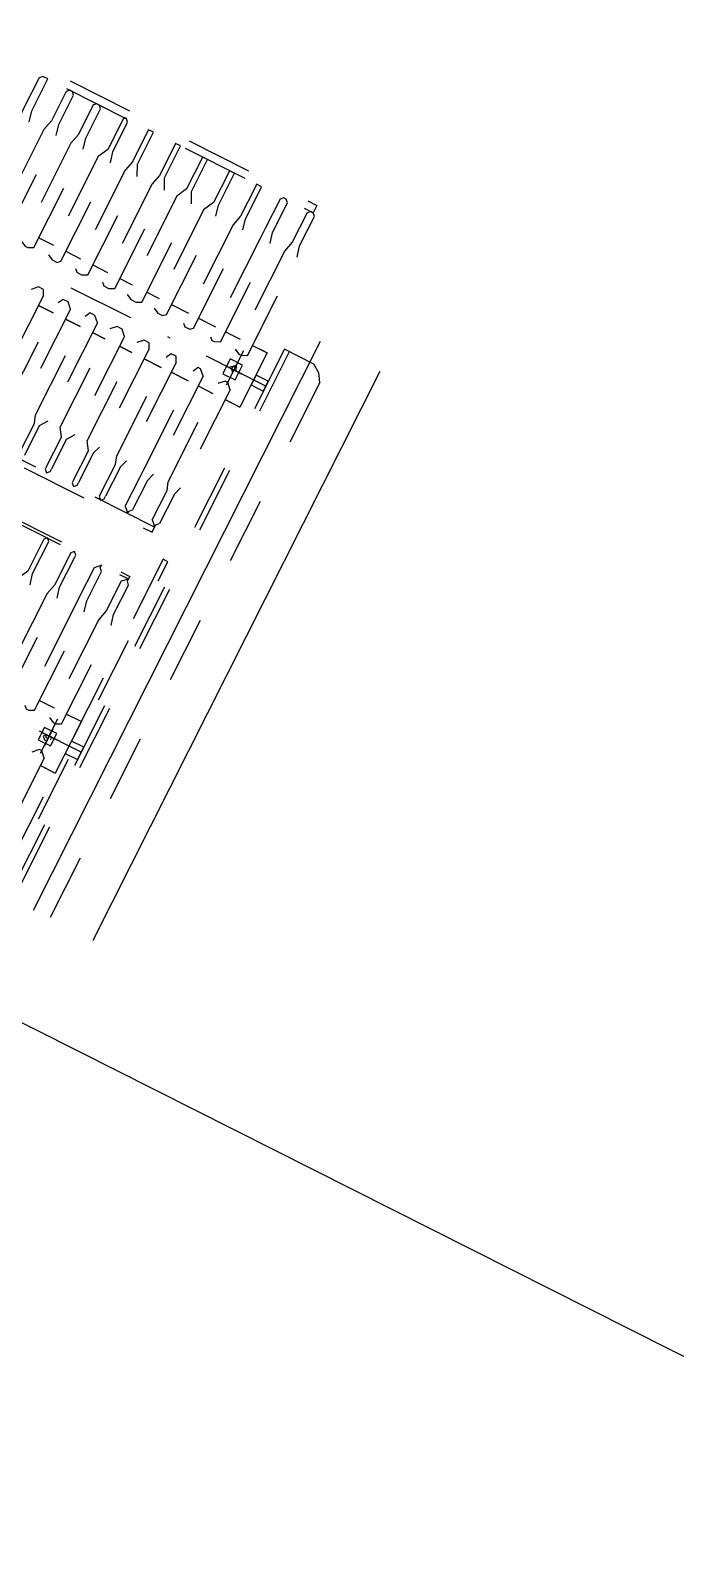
# Model space of a CAD drawing. Header units: metres. Extents: x 0 to 547597, y 0 to 1844684.
# Drawn here: x 543423.677 to 543424.646, y 1844511.178 to 1844513.464 of the extents above; entities that cross this region are included whole.
import ezdxf

# ---------------------------------------------------------------- set-up
doc = ezdxf.new("R2010")
doc.units = ezdxf.units.M
doc.linetypes.add('DASHED', pattern=[0.75, 0.5, -0.25])
doc.layers.add('5_Thep', color=4, linetype='Continuous')
doc.layers.add('TB220kVtuonglai', color=8, linetype='DASHED')

# ---------------------------------------------------------------- blocks, each defined once
blk = doc.blocks.new('MBA220-MB')
at = {"color": 1}
for points in [[(-1008.4, 2959.2), (-1020.8, 2950.9), (-1029.1, 2938.5)], [(-1008.4, 2959.2), (310, 2959.2)], [(-1029.1, 2938.5), (-1029.1, 2888.9)], [(-1029.1, 2897.2), (330.6, 2897.2)], [(-1029.1, 2888.9), (330.6, 2888.9)], [(-958.8, 2868.3), (-958.8, 2888.9), (-975.4, 2888.9), (-975.4, 2868.3), (-958.8, 2868.3)], [(-967.1, 2888.9), (-967.1, 2785.6)], [(-338.9, 2868.3), (-338.9, 2888.9), (-359.6, 2888.9), (-359.6, 2868.3), (-338.9, 2868.3)], [(-351.3, 2888.9), (-351.3, 2818.7)], [(-1012.6, 2843.5), (-1012.6, 2868.3), (-921.6, 2868.3)], [(-1012.6, 2843.5), (-1012.6, 2868.3), (-921.6, 2868.3)], [(-1012.6, 2843.5), (-1012.6, 2864.1)], [(-1012.6, 2843.5), (-1012.6, 2864.1)], [(-921.6, 2843.5), (-921.6, 2868.3)], [(-921.6, 2843.5), (-921.6, 2868.3)], [(-921.6, 2843.5), (-921.6, 2864.1)], [(-921.6, 2843.5), (-921.6, 2864.1)], [(-33.1, 2868.3), (-33.1, 2876.5), (-665.4, 2876.5), (-665.4, 2868.3), (-33.1, 2868.3)], [(-392.6, 2843.5), (-392.6, 2868.3), (-305.8, 2868.3)], [(-392.6, 2843.5), (-392.6, 2868.3), (-305.8, 2868.3)], [(-392.6, 2843.5), (-392.6, 2864.1)], [(-392.6, 2843.5), (-392.6, 2864.1)], [(-305.8, 2843.5), (-305.8, 2868.3)], [(-305.8, 2843.5), (-305.8, 2868.3)], [(-305.8, 2843.5), (-305.8, 2864.1)], [(-305.8, 2843.5), (-305.8, 2864.1)], [(-1244, 1620.1), (-1244, 2835.2), (-1231.6, 2835.2)], [(-1244, 1620.1), (-1244, 2835.2), (-1231.6, 2835.2)], [(-1227.5, 2826.9), (-1177.9, 2826.9), (-1161.4, 2822.8), (-996, 2822.8), (-991.9, 2831.1), (-991.9, 2835.2), (-996, 2843.5), (-1161.4, 2843.5), (-1177.9, 2839.3), (-1227.5, 2839.3), (-1231.6, 2835.2), (-1231.6, 2831.1), (-1227.5, 2826.9)], [(-1231.6, 1620.1), (-1231.6, 2835.2)], [(-1231.6, 1620.1), (-1231.6, 2835.2)], [(-942.3, 2835.2), (-1000.2, 2835.2)], [(-942.3, 2835.2), (-1000.2, 2835.2)], [(-954.7, 2835.2), (-983.6, 2835.2)], [(-954.7, 2835.2), (-983.6, 2835.2)], [(-954.7, 2822.8), (-954.7, 2843.5), (-979.5, 2843.5), (-979.5, 2822.8), (-954.7, 2822.8)], [(-954.7, 2822.8), (-954.7, 2843.5), (-979.5, 2843.5), (-979.5, 2822.8), (-954.7, 2822.8)], [(-967.1, 2839.3), (-967.1, 2839.3), (-975.4, 2835.2), (-975.4, 2835.2), (-971.2, 2831.1), (-967.1, 2826.9), (-967.1, 2831.1), (-963, 2835.2)], [(-967.1, 2839.3), (-967.1, 2839.3), (-975.4, 2835.2), (-975.4, 2835.2), (-971.2, 2831.1), (-967.1, 2826.9), (-967.1, 2831.1), (-963, 2835.2)], [(-967.1, 2835.2), (-967.1, 2835.2), (-971.2, 2835.2), (-971.2, 2831.1), (-967.1, 2831.1), (-967.1, 2835.2)], [(-967.1, 2835.2), (-967.1, 2835.2), (-971.2, 2835.2), (-971.2, 2831.1), (-967.1, 2831.1), (-967.1, 2835.2)], [(-967.1, 2822.8), (-967.1, 2847.6)], [(-967.1, 2822.8), (-967.1, 2847.6)], [(-938.2, 2843.5), (-946.4, 2835.2), (-946.4, 2831.1), (-938.2, 2822.8)], [(-938.2, 2843.5), (-946.4, 2835.2), (-946.4, 2831.1), (-938.2, 2822.8)], [(-938.2, 2843.5), (-772.9, 2843.5), (-760.5, 2839.3), (-710.9, 2839.3)], [(-938.2, 2843.5), (-772.9, 2843.5), (-760.5, 2839.3), (-710.9, 2839.3)], [(-710.9, 2826.9), (-706.7, 2831.1), (-702.6, 2835.2), (-706.7, 2835.2), (-710.9, 2839.3)], [(-710.9, 2826.9), (-706.7, 2831.1), (-702.6, 2835.2), (-706.7, 2835.2), (-710.9, 2839.3)], [(-694.3, 2835.2), (-702.6, 2835.2), (-702.6, 1620.1)], [(-694.3, 2835.2), (-702.6, 2835.2), (-702.6, 1620.1)], [(-694.3, 1620.1), (-694.3, 2835.2)], [(-694.3, 1620.1), (-694.3, 2835.2)], [(-619.9, 1620.1), (-619.9, 2835.2), (-615.8, 2835.2)], [(-619.9, 1620.1), (-619.9, 2835.2), (-615.8, 2835.2)], [(-607.5, 2826.9), (-557.9, 2826.9), (-541.4, 2822.8), (-376.1, 2822.8), (-372, 2831.1), (-372, 2835.2), (-376.1, 2843.5), (-541.4, 2843.5), (-557.9, 2839.3), (-607.5, 2839.3), (-611.7, 2835.2), (-615.8, 2835.2), (-611.7, 2831.1), (-607.5, 2826.9)], [(-615.8, 1620.1), (-615.8, 2835.2)], [(-615.8, 1620.1), (-615.8, 2835.2)], [(-322.4, 2835.2), (-380.2, 2835.2)], [(-322.4, 2835.2), (-380.2, 2835.2)], [(-334.8, 2835.2), (-363.7, 2835.2)], [(-334.8, 2835.2), (-363.7, 2835.2)], [(-338.9, 2822.8), (-338.9, 2843.5), (-359.6, 2843.5), (-359.6, 2822.8), (-338.9, 2822.8)], [(-338.9, 2822.8), (-338.9, 2843.5), (-359.6, 2843.5), (-359.6, 2822.8), (-338.9, 2822.8)], [(-351.3, 2822.8), (-351.3, 2847.6)], [(-351.3, 2822.8), (-351.3, 2847.6)], [(-347.2, 2839.3), (-351.3, 2839.3), (-351.3, 2835.2), (-351.3, 2831.1), (-347.2, 2826.9), (-343, 2831.1), (-343, 2835.2)], [(-347.2, 2839.3), (-351.3, 2839.3), (-351.3, 2835.2), (-351.3, 2831.1), (-347.2, 2826.9), (-343, 2831.1), (-343, 2835.2)], [(-347.2, 2835.2), (-347.2, 2835.2), (-351.3, 2835.2), (-351.3, 2831.1), (-347.2, 2831.1), (-347.2, 2835.2)], [(-347.2, 2835.2), (-347.2, 2835.2), (-351.3, 2835.2), (-351.3, 2831.1), (-347.2, 2831.1), (-347.2, 2835.2)], [(-318.2, 2843.5), (-326.5, 2835.2), (-326.5, 2831.1), (-318.2, 2822.8)], [(-318.2, 2843.5), (-157.1, 2843.5), (-136.4, 2839.3), (-90.9, 2839.3)], [(-1012.6, 2798), (-1012.6, 2822.8)], [(-1012.6, 2798), (-1012.6, 2822.8)], [(-710.9, 2826.9), (-760.5, 2826.9), (-772.9, 2822.8), (-938.2, 2822.8)], [(-710.9, 2826.9), (-760.5, 2826.9), (-772.9, 2822.8), (-938.2, 2822.8)], [(-921.6, 2798), (-921.6, 2822.8)], [(-921.6, 2798), (-921.6, 2822.8)], [(-392.6, 2798), (-392.6, 2822.8)], [(-392.6, 2798), (-392.6, 2822.8)], [(-90.9, 2826.9), (-136.4, 2826.9), (-157.1, 2822.8), (-318.2, 2822.8)], [(-1227.5, 2781.5), (-1177.9, 2781.5), (-1161.4, 2781.5), (-996, 2781.5), (-991.9, 2785.6), (-991.9, 2789.7), (-996, 2798), (-1161.4, 2798), (-1177.9, 2793.9), (-1227.5, 2793.9), (-1231.6, 2789.7), (-1231.6, 2785.6), (-1227.5, 2781.5)], [(-1227.5, 2781.5), (-1177.9, 2781.5), (-1161.4, 2781.5), (-996, 2781.5), (-991.9, 2785.6), (-991.9, 2789.7), (-996, 2798), (-1161.4, 2798), (-1177.9, 2793.9), (-1227.5, 2793.9), (-1231.6, 2789.7), (-1231.6, 2785.6), (-1227.5, 2781.5)], [(-938.2, 2798), (-946.4, 2789.7), (-946.4, 2785.6), (-938.2, 2781.5)], [(-938.2, 2798), (-946.4, 2789.7), (-946.4, 2785.6), (-938.2, 2781.5)], [(-938.2, 2798), (-772.9, 2798), (-760.5, 2793.9), (-710.9, 2793.9)], [(-938.2, 2798), (-772.9, 2798), (-760.5, 2793.9), (-710.9, 2793.9)], [(-710.9, 2781.5), (-706.7, 2785.6), (-702.6, 2789.7), (-706.7, 2789.7), (-710.9, 2793.9)], [(-710.9, 2781.5), (-706.7, 2785.6), (-702.6, 2789.7), (-706.7, 2789.7), (-710.9, 2793.9)], [(-607.5, 2781.5), (-557.9, 2781.5), (-541.4, 2781.5), (-376.1, 2781.5), (-372, 2785.6), (-372, 2789.7), (-376.1, 2798), (-541.4, 2798), (-557.9, 2793.9), (-607.5, 2793.9), (-611.7, 2789.7), (-615.8, 2789.7), (-611.7, 2785.6), (-607.5, 2781.5)], [(-607.5, 2781.5), (-557.9, 2781.5), (-541.4, 2781.5), (-376.1, 2781.5), (-372, 2785.6), (-372, 2789.7), (-376.1, 2798), (-541.4, 2798), (-557.9, 2793.9), (-607.5, 2793.9), (-611.7, 2789.7), (-615.8, 2789.7), (-611.7, 2785.6), (-607.5, 2781.5)], [(-1012.6, 2752.5), (-1012.6, 2781.5)], [(-710.9, 2781.5), (-760.5, 2781.5), (-772.9, 2781.5), (-938.2, 2781.5)], [(-710.9, 2781.5), (-760.5, 2781.5), (-772.9, 2781.5), (-938.2, 2781.5)], [(-921.6, 2752.5), (-921.6, 2781.5), (-921.6, 2752.5)], [(-1227.5, 2740.1), (-1177.9, 2740.1), (-1161.4, 2736), (-996, 2736), (-991.9, 2740.1), (-991.9, 2748.4), (-996, 2752.5), (-1161.4, 2752.5), (-1177.9, 2748.4), (-1227.5, 2748.4), (-1231.6, 2748.4), (-1231.6, 2740.1), (-1227.5, 2740.1)], [(-1227.5, 2740.1), (-1177.9, 2740.1), (-1161.4, 2736), (-996, 2736), (-991.9, 2740.1), (-991.9, 2748.4), (-996, 2752.5), (-1161.4, 2752.5), (-1177.9, 2748.4), (-1227.5, 2748.4), (-1231.6, 2748.4), (-1231.6, 2740.1), (-1227.5, 2740.1)], [(-938.2, 2752.5), (-946.4, 2748.4), (-946.4, 2740.1), (-938.2, 2736)], [(-938.2, 2752.5), (-946.4, 2748.4), (-946.4, 2740.1), (-938.2, 2736)], [(-938.2, 2752.5), (-772.9, 2752.5), (-760.5, 2748.4), (-710.9, 2748.4)], [(-938.2, 2752.5), (-772.9, 2752.5), (-760.5, 2748.4), (-710.9, 2748.4)], [(-710.9, 2740.1), (-706.7, 2740.1), (-702.6, 2744.3), (-706.7, 2748.4), (-710.9, 2748.4)], [(-710.9, 2740.1), (-706.7, 2740.1), (-702.6, 2744.3), (-706.7, 2748.4), (-710.9, 2748.4)], [(-607.5, 2740.1), (-557.9, 2740.1), (-541.4, 2736), (-376.1, 2736), (-372, 2740.1), (-372, 2748.4), (-376.1, 2752.5), (-541.4, 2752.5), (-557.9, 2748.4), (-607.5, 2748.4), (-611.7, 2748.4), (-615.8, 2744.3), (-611.7, 2740.1), (-607.5, 2740.1)], [(-607.5, 2740.1), (-557.9, 2740.1), (-541.4, 2736), (-376.1, 2736), (-372, 2740.1), (-372, 2748.4), (-376.1, 2752.5), (-541.4, 2752.5), (-557.9, 2748.4), (-607.5, 2748.4), (-611.7, 2748.4), (-615.8, 2744.3), (-611.7, 2740.1), (-607.5, 2740.1)], [(-1012.6, 2707.1), (-1012.6, 2736)], [(-967.1, 2723.6), (-967.1, 2727.7)], [(-710.9, 2740.1), (-760.5, 2740.1), (-772.9, 2736), (-938.2, 2736)], [(-710.9, 2740.1), (-760.5, 2740.1), (-772.9, 2736), (-938.2, 2736)], [(-921.6, 2707.1), (-921.6, 2736), (-921.6, 2707.1)], [(-1227.5, 2694.7), (-1177.9, 2694.7), (-1161.4, 2686.4), (-996, 2686.4), (-991.9, 2694.7), (-991.9, 2702.9), (-996, 2707.1), (-1161.4, 2707.1), (-1177.9, 2702.9), (-1231.6, 2702.9), (-1231.6, 2694.7), (-1227.5, 2694.7)], [(-1227.5, 2694.7), (-1177.9, 2694.7), (-1161.4, 2686.4), (-996, 2686.4), (-991.9, 2694.7), (-991.9, 2702.9), (-996, 2707.1), (-1161.4, 2707.1), (-1177.9, 2702.9), (-1231.6, 2702.9), (-1231.6, 2694.7), (-1227.5, 2694.7)], [(-938.2, 2707.1), (-946.4, 2702.9), (-946.4, 2694.7), (-938.2, 2686.4)], [(-938.2, 2707.1), (-946.4, 2702.9), (-946.4, 2694.7), (-938.2, 2686.4)], [(-938.2, 2707.1), (-772.9, 2707.1), (-760.5, 2702.9), (-710.9, 2702.9)], [(-938.2, 2707.1), (-772.9, 2707.1), (-760.5, 2702.9), (-710.9, 2702.9)], [(-710.9, 2694.7), (-706.7, 2694.7), (-702.6, 2698.8), (-706.7, 2702.9), (-710.9, 2702.9)], [(-710.9, 2694.7), (-706.7, 2694.7), (-702.6, 2698.8), (-706.7, 2702.9), (-710.9, 2702.9)], [(-607.5, 2694.7), (-557.9, 2694.7), (-541.4, 2686.4), (-376.1, 2686.4), (-372, 2694.7), (-372, 2702.9), (-376.1, 2707.1), (-541.4, 2707.1), (-557.9, 2702.9), (-611.7, 2702.9), (-615.8, 2698.8), (-611.7, 2694.7), (-607.5, 2694.7)], [(-607.5, 2694.7), (-557.9, 2694.7), (-541.4, 2686.4), (-376.1, 2686.4), (-372, 2694.7), (-372, 2702.9), (-376.1, 2707.1), (-541.4, 2707.1), (-557.9, 2702.9), (-611.7, 2702.9), (-615.8, 2698.8), (-611.7, 2694.7), (-607.5, 2694.7)], [(-1012.6, 2665.8), (-1012.6, 2686.4)], [(-710.9, 2694.7), (-760.5, 2694.7), (-772.9, 2686.4), (-938.2, 2686.4)], [(-710.9, 2694.7), (-760.5, 2694.7), (-772.9, 2686.4), (-938.2, 2686.4)], [(-921.6, 2665.8), (-921.6, 2686.4), (-921.6, 2665.8)], [(-1227.5, 2649.2), (-1177.9, 2649.2), (-1161.4, 2641), (-996, 2641), (-991.9, 2649.2), (-991.9, 2657.5), (-996, 2665.8), (-1161.4, 2665.8), (-1177.9, 2657.5), (-1231.6, 2657.5), (-1231.6, 2649.2), (-1227.5, 2649.2)], [(-1227.5, 2649.2), (-1177.9, 2649.2), (-1161.4, 2641), (-996, 2641), (-991.9, 2649.2), (-991.9, 2657.5), (-996, 2665.8), (-1161.4, 2665.8), (-1177.9, 2657.5), (-1231.6, 2657.5), (-1231.6, 2649.2), (-1227.5, 2649.2)], [(-967.1, 2661.6), (-967.1, 2533.5)], [(-938.2, 2665.8), (-946.4, 2657.5), (-946.4, 2649.2), (-938.2, 2641)], [(-938.2, 2665.8), (-946.4, 2657.5), (-946.4, 2649.2), (-938.2, 2641)], [(-938.2, 2665.8), (-772.9, 2665.8), (-760.5, 2657.5), (-710.9, 2657.5)], [(-938.2, 2665.8), (-772.9, 2665.8), (-760.5, 2657.5), (-710.9, 2657.5)], [(-710.9, 2649.2), (-706.7, 2649.2), (-702.6, 2653.4), (-706.7, 2657.5), (-710.9, 2657.5)], [(-710.9, 2649.2), (-706.7, 2649.2), (-702.6, 2653.4), (-706.7, 2657.5), (-710.9, 2657.5)], [(-1012.6, 2620.3), (-1012.6, 2641)], [(-710.9, 2649.2), (-760.5, 2649.2), (-772.9, 2641), (-938.2, 2641)], [(-710.9, 2649.2), (-760.5, 2649.2), (-772.9, 2641), (-938.2, 2641)], [(-921.6, 2620.3), (-921.6, 2641), (-921.6, 2620.3)], [(-1227.5, 2603.8), (-1177.9, 2603.8), (-1161.4, 2599.6), (-996, 2599.6), (-991.9, 2603.8), (-991.9, 2612), (-996, 2620.3), (-1161.4, 2620.3), (-1177.9, 2612), (-1231.6, 2612), (-1231.6, 2603.8), (-1227.5, 2603.8)], [(-1227.5, 2603.8), (-1177.9, 2603.8), (-1161.4, 2599.6), (-996, 2599.6), (-991.9, 2603.8), (-991.9, 2612), (-996, 2620.3), (-1161.4, 2620.3), (-1177.9, 2612), (-1231.6, 2612), (-1231.6, 2603.8), (-1227.5, 2603.8)], [(-938.2, 2620.3), (-946.4, 2612), (-946.4, 2603.8), (-938.2, 2599.6)], [(-938.2, 2620.3), (-946.4, 2612), (-946.4, 2603.8), (-938.2, 2599.6)], [(-938.2, 2620.3), (-772.9, 2620.3), (-760.5, 2612), (-710.9, 2612)], [(-938.2, 2620.3), (-772.9, 2620.3), (-760.5, 2612), (-710.9, 2612)], [(-1012.6, 2574.8), (-1012.6, 2599.6)], [(-710.9, 2603.8), (-760.5, 2603.8), (-772.9, 2599.6), (-938.2, 2599.6)], [(-710.9, 2603.8), (-760.5, 2603.8), (-772.9, 2599.6), (-938.2, 2599.6)], [(-921.6, 2574.8), (-921.6, 2599.6), (-921.6, 2574.8)], [(-1227.5, 2558.3), (-1177.9, 2558.3), (-1161.4, 2554.2), (-996, 2554.2), (-991.9, 2558.3), (-991.9, 2566.6), (-996, 2574.8), (-1161.4, 2574.8), (-1177.9, 2566.6), (-1231.6, 2566.6), (-1231.6, 2558.3), (-1227.5, 2558.3)], [(-1227.5, 2558.3), (-1177.9, 2558.3), (-1161.4, 2554.2), (-996, 2554.2), (-991.9, 2558.3), (-991.9, 2566.6), (-996, 2574.8), (-1161.4, 2574.8), (-1177.9, 2566.6), (-1231.6, 2566.6), (-1231.6, 2558.3), (-1227.5, 2558.3)], [(-938.2, 2574.8), (-946.4, 2566.6), (-946.4, 2558.3), (-938.2, 2554.2)], [(-938.2, 2574.8), (-946.4, 2566.6), (-946.4, 2558.3), (-938.2, 2554.2)], [(-938.2, 2574.8), (-772.9, 2574.8), (-760.5, 2566.6), (-710.9, 2566.6)], [(-938.2, 2574.8), (-772.9, 2574.8), (-760.5, 2566.6), (-710.9, 2566.6)], [(-1012.6, 2529.4), (-1012.6, 2554.2)], [(-710.9, 2558.3), (-760.5, 2558.3), (-772.9, 2554.2), (-938.2, 2554.2)], [(-710.9, 2558.3), (-760.5, 2558.3), (-772.9, 2554.2), (-938.2, 2554.2)], [(-921.6, 2529.4), (-921.6, 2554.2), (-921.6, 2529.4)], [(-1227.5, 2517), (-1177.9, 2517), (-1161.4, 2508.7), (-996, 2508.7), (-991.9, 2517), (-991.9, 2525.2), (-996, 2529.4), (-1161.4, 2529.4), (-1177.9, 2525.2), (-1227.5, 2525.2), (-1231.6, 2521.1), (-1231.6, 2517), (-1227.5, 2517)], [(-1227.5, 2517), (-1177.9, 2517), (-1161.4, 2508.7), (-996, 2508.7), (-991.9, 2517), (-991.9, 2525.2), (-996, 2529.4), (-1161.4, 2529.4), (-1177.9, 2525.2), (-1227.5, 2525.2), (-1231.6, 2521.1), (-1231.6, 2517), (-1227.5, 2517)], [(-938.2, 2529.4), (-946.4, 2525.2), (-946.4, 2517), (-938.2, 2508.7)], [(-938.2, 2529.4), (-946.4, 2525.2), (-946.4, 2517), (-938.2, 2508.7)], [(-938.2, 2529.4), (-772.9, 2529.4), (-760.5, 2525.2), (-710.9, 2525.2)], [(-938.2, 2529.4), (-772.9, 2529.4), (-760.5, 2525.2), (-710.9, 2525.2)], [(-710.9, 2517), (-760.5, 2517), (-772.9, 2508.7), (-938.2, 2508.7)], [(-710.9, 2517), (-760.5, 2517), (-772.9, 2508.7), (-938.2, 2508.7)], [(-1012.6, 2483.9), (-1012.6, 2508.7)], [(-1227.5, 2467.4), (-1177.9, 2467.4), (-1161.4, 2463.2), (-996, 2463.2), (-991.9, 2471.5), (-991.9, 2475.6), (-996, 2483.9), (-1161.4, 2483.9), (-1177.9, 2479.8), (-1227.5, 2479.8), (-1231.6, 2475.6), (-1231.6, 2471.5), (-1227.5, 2467.4)], [(-1227.5, 2467.4), (-1177.9, 2467.4), (-1161.4, 2463.2), (-996, 2463.2), (-991.9, 2471.5), (-991.9, 2475.6), (-996, 2483.9), (-1161.4, 2483.9), (-1177.9, 2479.8), (-1227.5, 2479.8), (-1231.6, 2475.6), (-1231.6, 2471.5), (-1227.5, 2467.4)], [(-1227.5, 2421.9), (-1177.9, 2421.9), (-1161.4, 2417.8), (-996, 2417.8), (-991.9, 2426), (-991.9, 2430.2), (-996, 2438.4), (-1161.4, 2438.4), (-1177.9, 2434.3), (-1227.5, 2434.3), (-1231.6, 2430.2), (-1231.6, 2426), (-1227.5, 2421.9)], [(-1227.5, 2421.9), (-1177.9, 2421.9), (-1161.4, 2417.8), (-996, 2417.8), (-991.9, 2426), (-991.9, 2430.2), (-996, 2438.4), (-1161.4, 2438.4), (-1177.9, 2434.3), (-1227.5, 2434.3), (-1231.6, 2430.2), (-1231.6, 2426), (-1227.5, 2421.9)], [(-1227.5, 2376.4), (-1177.9, 2376.4), (-1161.4, 2376.4), (-996, 2376.4), (-991.9, 2380.6), (-991.9, 2388.8), (-996, 2393), (-1161.4, 2393), (-1177.9, 2388.8), (-1227.5, 2388.8), (-1231.6, 2388.8), (-1231.6, 2380.6), (-1227.5, 2376.4)], [(-1227.5, 2376.4), (-1177.9, 2376.4), (-1161.4, 2376.4), (-996, 2376.4), (-991.9, 2380.6), (-991.9, 2388.8), (-996, 2393), (-1161.4, 2393), (-1177.9, 2388.8), (-1227.5, 2388.8), (-1231.6, 2388.8), (-1231.6, 2380.6), (-1227.5, 2376.4)]]:
    blk.add_lwpolyline(points, dxfattribs=at)
blk = doc.blocks.new('mb moiTQK')
at = {"layer": 'TB220kVtuonglai', "ltscale": 3000}
for p, q in [((-20, -74.4998), (-20, -80.2494)), ((-20.1589, -79.4782), (-21.116, -79.4782)), ((-20.1589, -79.5782), (-21.116, -79.5782))]:
    blk.add_line(p, q, dxfattribs=at)
at = {"layer": 'TB220kVtuonglai', "ltscale": 3000, "xscale": 0.001, "yscale": 0.001, "zscale": 0.001}
blk.add_blockref('MBA220-MB', (-20.0517, -82.5102), dxfattribs=at)
blk = doc.blocks.new('ACAD-DinhViTuyenDz220kV')
blk.add_circle((543470.1879, 1844560.0696), 117.5514)
at = {"layer": '5_Thep', "rotation": 243.2403583287449}
blk.add_blockref('mb moiTQK', (543485.661, 1844458.313), dxfattribs=at)

msp = doc.modelspace()

# ---------------------------------------------------------------- block references
msp.add_blockref('ACAD-DinhViTuyenDz220kV', (0, 0))

doc.saveas('drawing.dxf')
